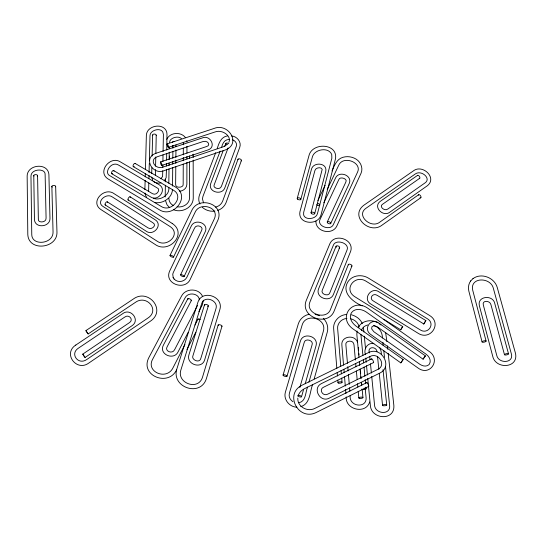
<?xml version="1.0" encoding="UTF-8"?>
<svg xmlns="http://www.w3.org/2000/svg" width="543" height="543" viewBox="0 0 543 543"><rect width="100%" height="100%" fill="white"/><g stroke="black" fill="none" stroke-linecap="round" stroke-linejoin="round"><path stroke-width="0.81" d="M189.534 161.8L189.521 198.019C189.568 203.693 183.086 207.881 177.059 206.795M189.534 158.427L189.534 155.902M186.914 162.35L186.873 184.328C186.894 188.19 183.201 191.136 179.502 191.163M186.921 158.97L186.928 156.432M186.935 153.051L186.948 146.291M183.249 164.088L183.167 184.192C184.043 187.769 175.226 188.604 175.64 184.43L175.796 166.782M183.269 160.742L183.283 157.389M183.29 154.877L183.317 148.178M183.33 144.825L183.344 142.314M175.83 163.423L175.857 160.056M175.878 157.538L175.946 149.977M175.973 146.61L175.986 144.933M172.525 186.073L172.722 167.536M172.755 164.169L172.783 161.638M172.817 158.271L172.891 151.531M172.925 148.158L172.952 145.633M168.771 187.369C170.176 195.141 159.737 201.148 153.309 198.236M168.825 183.174L169.009 168.907M169.049 165.554L169.083 163.036M169.124 159.676L169.226 152.128M169.267 148.768L169.287 147.092M169.423 158.583L169.457 156.038M166.477 169.375L166.131 177.751L164.196 180.887M166.525 166.015L166.558 163.491M166.613 160.131L166.708 153.397M166.755 150.038L166.986 134.06C166.416 122.229 146.732 124.401 146.366 135.39L145.436 169.294M165.194 196.96L165.371 185.197M165.418 181.837L165.459 179.319M162.751 170.719L162.595 176.577L160.762 178.803M162.812 167.387L162.852 164.882M162.907 161.549L163.015 154.877M163.076 151.538L163.402 134.304L162.696 131.8C159.825 127.279 149.834 130.429 149.983 135.798L149.373 160.192M155.386 175.335L155.508 169.484M155.583 166.144L155.78 156.954M155.848 153.615L156.235 135.234M151.707 173.665L151.85 167.78M152.121 156.017L152.617 135.01M148.802 182.903L148.619 191.516M148.904 178.695L148.992 175.328M149.053 172.81L149.284 163.552M144.879 189.636L145.137 180.31M145.225 176.916L145.32 173.529M357.022 330.952L356.86 334.563L358.957 357.192M203.347 300.218L202.335 304.867L198.887 311.553M169.626 142.497C169.212 138.119 178.063 135.214 181.423 138.567M172.484 189.439C172.145 197.896 163.117 203.808 155.101 202.593M314.702 213.63L325.786 171.283C327.477 162.601 313.053 161.61 311.404 169.47L299.967 211.661C297.388 224.422 318.524 226.051 321.117 214.566L335.452 158.936C338.357 143.209 312.021 141.92 308.899 155.895L297.225 198.365M311.037 212.707L322.189 169.389C321.103 166.382 315.259 167.828 314.913 170.529L303.666 212.381L303.646 214.98C305.044 220.472 316.291 219.324 317.499 213.44L331.848 158.244L331.725 154.422C328.264 146.542 314.227 149.393 312.374 156.961L300.836 199.274M312.605 384.505C309.727 391.944 310.338 403.999 300.741 406.626M314.193 378.851L327.32 331.977C328.617 327.096 326.893 321.802 323.316 318.313M307.576 387.091C305.227 392.752 306.15 401.039 299.05 402.736M308.947 382.224L323.384 331.121C327.164 318.293 305.6 312.476 302.112 325.128L287.009 376.211M301.528 396.743L303.605 389.44M305.22 383.758L316.06 345.613C318.755 336.09 302.845 331.759 300.333 341.33L285.353 392.304C283.27 399.533 289.541 407.107 296.892 407.189M299.838 387.512L312.089 344.764C313.935 340.223 304.894 337.787 304.155 342.653L289.412 393.22C288.476 396.648 289.982 399.763 293.003 401.772M221.978 326.255L206.415 378.539C200.618 397.537 170.828 387.349 176.909 368.785L197.951 302.146C202.301 289.052 224.008 296.559 219.827 309.619L204.704 359.724C201.921 369.776 185.686 364.346 188.978 354.674L204.562 304.664M283.059 375.07L298.331 323.811C299.824 318.931 304.141 315.34 309.062 314.275M218.191 324.965L202.573 376.991C198.514 391.293 176.305 383.148 180.928 369.831L201.663 303.673C204.243 294.856 218.693 300.462 215.992 308.567L200.89 358.204C199.804 363.939 190.837 359.636 192.955 355.706L208.336 305.953M369.681 401.956C365.921 414.594 345.226 409.802 346.21 396.899M361.387 330.599C362.364 327.436 364.414 325.997 367.645 324.958M241.397 160.599L226.017 202.77C224.517 206.347 221.456 209.299 217.695 210.372M238.044 159.187L222.644 201.154C221.225 204.412 218.978 206.259 215.578 207.1M228.067 147.947L214.186 184.864C212.333 187.898 220.173 190.647 221.483 186.195L236.348 146.142C237.216 144.01 235.601 140.569 232.418 139.816M223.234 150.506L210.691 183.656C207.772 192.174 222.135 195.779 224.836 187.79L239.741 147.363C241.764 141.954 236.863 136.279 231.481 135.899M224.727 146.562L225.922 143.406M220.166 151.144L202.973 196.342L202.437 198.813L203.51 202.804M221.673 147.18C222.65 142.972 224.659 139.49 229.431 139.381M215.714 152.644L199.451 195.12C198.46 198.019 198.453 201.304 199.987 204.012M217.214 148.707C218.741 143.359 221.089 136.727 227.517 135.899M228.868 142.273C231.868 136.191 222.311 129.051 214.98 131.983L168.391 147.363M351.939 265.961L334.176 310.963C327.938 327.144 299.729 317.166 306.198 300.605L329.811 243.841C334.597 232.614 354.681 239.449 350.642 251.328L333.463 294.333C330.246 303.001 315.225 297.903 318.517 289.012L336.063 246.312M348.301 264.645L330.524 309.361C326.486 320.811 304.847 313.793 309.999 301.759L333.314 245.327C335.486 238.628 350.221 243.033 346.957 250.228L329.839 292.779C328.773 296.953 320.227 294.245 322.291 290.138L339.653 247.601M425.868 320.58L423.784 323.954L425.868 320.58L379.157 291.951C371.059 286.134 362.011 299.424 371.154 304.229L418.029 333.219C430.327 341.303 442.538 323.16 429.527 315.442L368.235 278.009C361.91 274.154 352.638 275.077 348.206 281.376C340.875 292.365 352.977 302.051 362.215 305.913M425.413 355.916L423.072 359.188L377.181 326.764L373.855 325.746L371.928 326.743L371.656 328.902L373.822 331.705L419.915 364.346C422.929 366.158 425.895 366.898 428.685 364.882L429.398 364.115C431.468 360.715 429.425 356.792 426.262 354.314L366.186 311.96C361.536 308.858 355.068 308.044 351.559 312.551L350.778 314.146C349.38 318.87 351.979 322.922 355.828 325.949L403.164 359.541L401.053 362.615L400.815 362.88L353.289 329.106C336.904 317.967 352.509 296.797 368.297 308.594L428.766 351.158C441.642 359.079 429.968 377.242 417.764 367.815L371.31 334.875C362.222 329.377 370.957 316.779 379.292 323.356L425.4 355.882L424.334 357.192M330.748 223.37L349.339 183.229C352.488 175.26 339.049 170.427 335.608 177.866L323.825 202.749M327.246 221.999L345.816 182.122C348.111 178.552 339.606 176.204 338.832 179.57L320.058 219.447C316.494 226.187 330.796 231.27 333.429 224.422L357.545 172.124C362.31 162.384 343.135 155.122 338.723 165.262L327.219 189.473M184.118 276.523A1.955 0.652 25 0 0 181.756 274.772A1.955 0.652 25 0 0 181.186 275.742A1.955 0.652 25 0 0 184.118 276.523L205.227 231.766C209.164 223.051 194.55 218.035 191.116 226.377L169.681 271.005C163.769 283.792 185.156 291.265 190.335 279.109L217.858 220.275C224.89 203.91 198.595 195.595 191.801 210.419L170.013 255.427M180.588 274.839L201.684 230.313C203.937 226.519 196.206 223.682 194.462 228.23L173.305 272.477L172.749 274.208L173.176 277.507M317.865 200.543L325.121 185.353M332.017 170.923C334.379 165.635 336.741 159.024 342.952 157.3C347.411 155.997 352.312 156.73 356.228 159.208C360.769 162.085 363.301 168.16 361.047 173.231L336.843 225.99C332.431 235.662 315.293 231.82 315.938 221.055M173.509 257.104A1.941 0.672 25.5 0 0 171.154 255.325A1.941 0.672 25.5 0 0 170.624 256.357A1.941 0.672 25.5 0 0 173.509 257.104L195.113 212.272C199.661 201.467 219.834 207.127 214.356 218.815L186.907 277.208C184.539 282.068 177.486 283.046 174.004 278.885M298.297 395.392C299.342 392.508 301.528 390.241 304.209 388.815L369.993 356.493C378.6 351.857 386.725 365.344 377.826 369.389L327.836 394.109C322.617 396.953 318.598 389.121 323.662 387.173L373.557 362.581M186.955 349.563L195.813 332.255M166.755 139.341C169.898 132.241 181.077 131.467 185.516 137.705M184.966 344.534L173.034 367.733C166.81 380.847 145.517 371.969 152.637 359.249L185.054 297.897C188.034 291.645 199.016 293.281 199.39 299.885M194.978 325.074L198.052 319.087M188.156 332.35L178.185 351.66C174.133 360.925 158.461 354.457 163.389 345.158L187.864 298.67M197.564 305.451L174.683 349.549C172.47 354.674 164.373 351.016 167.122 346.814L191.36 300.537M470.761 280.86C468.534 283.704 468.046 287.505 468.806 290.96L482.069 341.907M400.815 362.88L402.438 360.45M176.563 369.878C168.35 387.118 139.517 375.58 148.884 357.565L181.667 295.826C185.896 287.865 199.274 288.061 202.675 296.675M424.029 357.62L423.072 359.188M75.816 345.036C62.608 353.527 76.536 372.111 88.828 363.036L150.35 321.212C166.803 310.277 148.28 287.98 133.306 299.037L85.93 330.592L86.228 331.359L88.149 333.938L135.268 302.471C146.379 294.13 160.382 310.094 147.832 318.117L86.717 359.547C78.28 365.514 69.653 353.853 78.26 348.273L124.612 317.166C128.963 313.65 134.04 319.942 129.417 322.651L82.753 354.131L84.498 356.894L85.075 357.464L131.881 325.8C140.813 320.18 130.408 307.358 122.616 313.725L75.769 345.07M358.231 327.402C361.848 320.546 371.324 318.958 377.738 322.732M402.709 360.09L403.164 359.541M472.96 278.661C481.288 272.396 494.537 277.663 497.245 287.485L515.49 353.33C518.837 368.446 495.555 369.566 492.718 356.276L479.388 305.79C476.903 295.942 493.058 294.415 494.788 303.544L508.54 353.88A2.077 0.618 -12.7 0 1 505.458 355.034A2.077 0.618 -12.7 0 1 505.533 353.927A2.077 0.618 -12.7 0 1 508.54 353.88M470.584 281.043L473.123 278.491M383.589 319.175L400.686 329.784L402.73 326.587L355.176 296.94C342.708 289.663 354.966 273.686 366.416 281.444L427.253 318.68C435.941 323.472 427.932 335.323 419.922 329.71L373.367 300.992C368.622 298.555 372.763 292.365 377.331 295.412L423.784 323.954M402.763 326.404L400.686 329.784M88.149 333.938L85.93 330.592M227.673 144.133L223.641 146.678L163.097 167.061C154.918 170.02 148.85 159.364 157.361 156.73L203.163 141.513C208.315 140.06 210.752 145.694 206.625 146.515L160.538 161.936M420.852 197.666L382.048 225.141C369.6 234.868 349.427 216.27 363.722 205.322L413.338 170.93C422.278 163.748 437.515 177.69 427.422 185.686L389.996 212.062C383.446 217.58 372.634 207.161 380.141 201.433L417.513 175.396M418.612 194.733L379.971 222.019C371.113 229.289 355.482 215.211 366.138 208.159L415.368 173.93C421.225 169.633 431.665 178.532 425.033 182.896L387.912 208.98C384.634 211.75 378.654 206.367 382.564 204.256L419.725 178.287M82.753 354.131L85.075 357.464M368.738 386.378L316.549 412.32C298.704 421.701 283.765 394.089 302.118 385.163L368.337 352.692C381.016 345.674 393.444 366.349 379.964 373.014L329.513 398.012C320.309 403.368 311.77 388.136 321.537 383.534L371.656 358.875M366.824 382.605L314.899 408.37C307.426 412.415 297.109 406.483 297.815 398.08M161.766 165.459L208.017 149.922C216.983 146.97 209.992 134.236 202.145 137.997L155.936 153.289C142.633 157.884 152.468 175.491 164.135 170.658L225.006 150.072C241.92 143.99 228.331 122.44 213.996 128.481L167.176 143.875M161.006 182.787L159.167 183.174L156.187 182.848M346.678 314.512C339.361 314.716 332.879 321.436 333.673 328.875L336.836 368.425M346.929 318.469C341.269 318.646 337.02 323.981 337.644 328.63L340.746 366.349M214.94 211.071C210.433 211.804 205.736 210.372 202.349 207.331M373.883 343.671C367.645 342.063 363.281 349.203 365.473 354.715M315.116 314.295L319.46 315.707M173.604 209.741C181.762 213.223 193.152 207.589 193.254 198.168L193.179 160.09M351.321 314.77C356.032 315.924 360.348 319.04 362.29 323.58M350.466 318.653C354.66 319.691 358.231 322.596 359.188 326.961M373.754 325.413C379.34 327.286 382.462 332.459 382.448 338.024M153.927 181.756L155.427 182.611M135.173 163.45L175.789 187.24C190.844 196.831 173.36 218.422 159.628 209.931L107.779 178.756C97.149 171.758 110.107 155.549 120.091 161.719L159.235 184.783C167.312 189.561 158.264 201.738 150.873 197.082L111.838 173.753M133.361 166.66L173.746 190.403C184.457 196.681 171.554 212.965 161.305 206.523L109.767 175.647C103.611 172.878 111.274 160.701 118.462 165.024L157.219 187.946C160.986 189.107 156.771 196.186 152.522 193.695L113.65 170.55M172.199 223.438C187.993 233.802 168.683 254.321 155.074 244.398L100.727 209.435C89.636 201.752 104.616 186.358 114.295 193.81L155.135 219.745C163.429 224.938 153.228 236.653 146.04 231.101L105.138 204.894M130.021 196.756L172.348 223.533M128.033 199.885L170 226.499C181.661 233.945 166.952 248.28 157.063 241.14L103.095 206.51C95.588 202.084 106.177 192.432 112.32 196.946L152.8 222.711C157.382 225.141 151.558 230.381 148.015 227.87L107.31 201.853M173.285 205.505C170.651 204.154 168.853 201.331 168.914 198.365M169.423 207.433L167.061 204.86L165.418 200.394M379.007 323.635L380.915 324.986M146.725 197.632L145.266 194.632L145.056 193.05M152.78 180.568L151.633 177.025M173.074 277.337L174.099 279.048M357.518 342.246C354.823 334.094 340.76 336.124 341.873 345.131L343.549 365.167M379.883 347.866L381.071 351.158L381.424 354.525M504.481 354.681L490.92 304.603C489.956 300.252 481.668 300.082 483.372 305.18L496.709 355.237C498.386 363.98 514.065 363.423 511.363 353.9L493.411 288.53C490.852 276.862 469.532 276.808 472.756 290.362L486.087 341.099A2.05 0.645 -12.6 0 1 483.073 342.273A2.05 0.645 -12.6 0 1 483.066 341.126A2.05 0.645 -12.6 0 1 486.087 341.099M377.025 351.708C376.326 345.959 366.885 346.414 369.41 352.943M385.679 332.927L386.908 341.676M363.389 327.314L363.905 331.99M186.738 140.705L186.955 142.069M387.369 345.864L387.729 349.217M388.191 353.412L393.851 405.383C395.046 421.266 371.174 419.569 370.353 405.377L367.747 378.356M382.896 342.233L383.256 345.606M383.792 350.656L384.512 357.396M385.503 366.661L389.636 405.404C390.96 415.504 374.758 414.248 374.527 404.847L371.717 376.38M383.019 369.674L386.731 405.024A2.104 0.618 -4.6 0 1 383.541 405.77A2.104 0.618 -4.6 0 1 383.643 404.684A2.104 0.618 -4.6 0 1 386.731 405.024M377.548 356.731L378.838 369.294M379.265 373.475L382.543 405.295M369.735 356.289L370.068 359.642M370.482 363.824L371.392 373.034M364.312 336.198L365.534 348.816M365.799 358.088L366.206 362.31M366.532 365.69L367.421 374.975M360.919 334.508L362.9 355.38M363.301 359.554L363.613 362.894M364.014 367.068L364.882 376.251M365.201 379.591L365.595 383.765M365.914 387.105L366.07 388.774A2.091 0.652 -4.3 0 1 363.986 389.569A2.091 0.652 -4.3 0 1 361.91 389.053M365.31 389.446L366.104 397.795C366.919 408.743 348.504 406.877 350.228 395.352M358.305 347.52L358.536 350.018M358.848 353.357L359.004 355.02M360.471 370.862L360.701 373.367M361.014 376.699L361.17 378.362M361.631 383.365L361.787 385.035M362.174 389.202L362.948 397.544M359.344 361.387L359.731 365.575M360.043 368.935L360.898 378.152M361.285 382.347L361.597 385.7M355.394 360.077L354.016 344.92C353.703 339.348 344.853 340.454 345.884 344.873L347.472 363.382M355.699 363.45L356.004 366.817M356.384 371.032L357.145 379.455M357.525 383.663L357.83 387.03M358.217 391.245L358.828 397.985M347.764 366.742L348.124 370.95M348.416 374.317L349.285 384.41M349.577 387.777L349.862 391.143M343.902 369.342L344.181 372.681M344.527 376.856L345.3 386.046M345.579 389.385L345.932 393.56M341.092 370.536L341.371 373.889M341.71 378.084L342.056 382.272M337.176 372.627L337.447 375.994M337.78 380.202L337.984 382.727M55.671 186.548L56.967 232.282C57.402 248.518 28.725 251.877 27.808 234.657L27.15 175.959C27.354 164.319 47.954 162.309 48.904 174.486L49.983 218.422C50.241 227.164 34.928 228.766 34.447 219.576L33.775 175.552M51.863 186.385L53.051 231.963C53.37 244.269 31.793 246.189 31.765 234.549L30.971 176.339C30.7 168.69 45.564 167.916 45.123 174.5L46.087 218.11C46.454 222.895 37.793 223.024 38.356 219.474L37.582 175.735M193.172 154.164L193.179 157.551M33.971 176.068A1.907 1.011 0.9 0 1 34.555 174.812A1.907 1.011 0.9 0 1 37.005 174.927A1.907 1.011 0.9 0 1 37.263 176.224M52.304 187.111A1.907 0.998 0 0 1 52.298 185.828A1.907 0.998 0 0 1 54.714 185.597A1.907 0.998 0 0 1 55.562 186.806M105.552 204.976A1.873 0.774 -56.8 0 1 105.111 203.903A1.873 0.774 -56.8 0 1 106.509 201.948A1.873 0.774 -56.8 0 1 107.433 202.349M128.419 199.973A1.867 0.74 -57.4 0 1 128.039 198.887A1.867 0.74 -57.4 0 1 129.424 196.946A1.867 0.74 -57.4 0 1 130.286 197.36M152.814 135.546A1.812 1.038 2.7 0 1 154.28 134.073A1.812 1.038 2.7 0 1 156.153 135.492M172.857 145.891A1.826 1.032 1.8 0 1 172.328 146.325M172.396 142.463A1.812 1.032 1.7 0 1 174.568 141.431M193.125 154.429A1.819 1.018 0.7 0 1 192.962 154.674M226.098 144.228A1.805 0.977 21.4 0 1 226.533 143.013A1.805 0.977 21.4 0 1 228.793 143.698M238.044 159.71A1.819 0.964 20.6 0 1 239.001 158.787A1.819 0.964 20.6 0 1 241.153 159.69A1.819 0.964 20.6 0 1 240.943 160.932M112.713 173.57A1.846 0.95 -59.1 0 1 111.498 172.993A1.846 0.95 -59.1 0 1 112.774 170.726A1.846 0.95 -59.1 0 1 113.989 171.31M134.202 166.491A1.846 0.916 -59.9 0 1 133.055 166.131A1.846 0.916 -59.9 0 1 133.911 163.993A1.846 0.916 -59.9 0 1 135.356 163.613M188.109 299.369A1.982 0.706 27.4 0 1 188.516 298.507A1.982 0.706 27.4 0 1 190.932 299.655A1.982 0.706 27.4 0 1 190.939 300.713M198.093 319.494A2.002 0.686 27 0 1 198.494 318.931A2.002 0.686 27 0 1 200.231 319.467M204.847 305.336A2.002 0.774 17 0 1 205.383 304.365A2.002 0.774 17 0 1 208.057 305.275A2.002 0.774 17 0 1 207.514 306.245M218.456 325.617A2.009 0.747 16.5 0 1 218.768 324.707A2.009 0.747 16.5 0 1 221.259 325.291A2.009 0.747 16.5 0 1 221.809 326.397M297.863 395.331A2.084 0.665 16.7 0 1 300.917 396.03A2.084 0.665 16.7 0 1 300.707 397.035A2.084 0.665 16.7 0 1 297.72 395.983M417.384 175.606A1.826 0.896 54.7 0 1 419.413 176.407A1.826 0.896 54.7 0 1 419.25 178.403M418.436 195.229A1.846 0.889 54.1 0 1 419.637 194.869A1.846 0.889 54.1 0 1 421.015 196.939A1.846 0.889 54.1 0 1 420.058 197.652M317.316 203.313A1.867 0.937 25.3 0 1 319.549 204.473A1.867 0.937 25.3 0 1 319.026 205.634A1.867 0.937 25.3 0 1 316.705 204.67M364 388.252A2.091 0.652 -4.3 0 1 366.07 388.768M336.422 247.187A1.914 0.991 22 0 1 336.755 245.816A1.914 0.991 22 0 1 339.3 246.726A1.914 0.991 22 0 1 338.961 248.097M348.294 264.909A1.934 0.977 21.4 0 1 349.59 264.163A1.934 0.977 21.4 0 1 351.762 265.296A1.934 0.977 21.4 0 1 351.219 266.437M371.602 359.249A2.084 0.441 63.2 0 1 372.281 359.351A2.084 0.441 63.2 0 1 373.503 361.733A2.084 0.441 63.2 0 1 373.238 362.452M366.769 382.951A2.118 0.414 63.1 0 1 367.448 383.127A2.118 0.414 63.1 0 1 368.677 385.557A2.118 0.414 63.1 0 1 368.425 386.216M160.443 162.561A1.867 0.421 70.9 0 0 161.644 165.439A1.867 0.421 70.9 0 0 161.373 163.097A1.867 0.421 70.9 0 0 160.443 162.561M167.074 144.519A1.846 0.441 71.2 0 0 168.269 147.357A1.846 0.441 71.2 0 0 168.011 144.988A1.846 0.441 71.2 0 0 167.074 144.519M359.615 398.352A2.084 0.638 -4.2 0 0 362.948 397.707A2.084 0.638 -4.2 0 0 360.09 397.225A2.084 0.638 -4.2 0 0 359.615 398.352M338.798 383.107A2.063 0.665 -3.9 0 0 342.07 382.448A2.063 0.665 -3.9 0 0 339.192 381.939A2.063 0.665 -3.9 0 0 338.798 383.107M283.555 375.722A2.057 0.692 17 0 0 286.914 376.367A2.057 0.692 17 0 0 284.634 374.826A2.057 0.692 17 0 0 283.555 375.722M311.417 213.494A1.887 0.957 14.5 0 0 314.58 213.854A1.887 0.957 14.5 0 0 312.612 212.15A1.887 0.957 14.5 0 0 311.417 213.494M297.618 199.166A1.867 0.964 15.2 0 0 300.727 199.505A1.867 0.964 15.2 0 0 298.752 197.788A1.867 0.964 15.2 0 0 297.618 199.166M327.626 222.847A1.887 0.923 24.6 0 0 330.639 223.587A1.887 0.923 24.6 0 0 328.725 221.612A1.887 0.923 24.6 0 0 327.626 222.847"/></g></svg>
